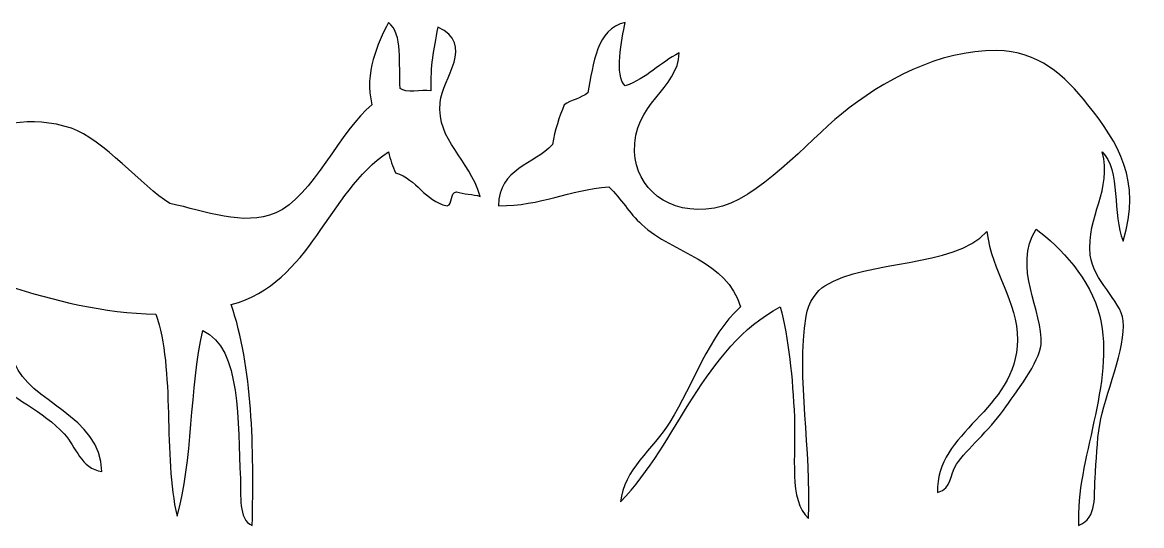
# Model space of a CAD drawing. Header units: centimetres. Extents: x -64 to 65, y -66 to 66.
# Drawn here: x 21.84 to 33.03, y -43.7 to -38.67 of the extents above; entities that cross this region are included whole.
import ezdxf

# ---------------------------------------------------------------- set-up
doc = ezdxf.new("R2010")
doc.units = ezdxf.units.CM
doc.header["$MEASUREMENT"] = 0
doc.layers.add('Layer 1', color=7, linetype='Continuous')

msp = doc.modelspace()

# ---------------------------------------------------------------- linework, layer by layer
at = {"layer": 'Layer 1'}
for points, knots in [([(25.49644, -38.66859), (25.64461, -38.77884), (25.59664, -39.08518), (25.61389, -39.32634), (25.61389, -39.32634), (25.66956, -39.38034), (25.82474, -39.33481), (25.9193, -39.34984), (25.9193, -39.34984), (25.91697, -39.08684), (25.94396, -38.95574), (25.98979, -38.71555), (25.98979, -38.71555), (26.37209, -38.88068), (26.03355, -39.23376), (26.01326, -39.46728), (26.01326, -39.46728), (25.97937, -39.85733), (26.30322, -40.02164), (26.41262, -40.40692), (26.41262, -40.40692), (26.34446, -40.38112), (26.24591, -40.38575), (26.17775, -40.35998), (26.17775, -40.35998), (26.10629, -40.36683), (26.14529, -40.48418), (26.08374, -40.50092), (26.08374, -40.50092), (25.85249, -40.45025), (25.78764, -40.23324), (25.56693, -40.17196), (25.56693, -40.17196), (25.53896, -40.106), (25.51407, -40.03692), (25.49644, -39.96064), (25.49644, -39.96064), (24.87581, -40.37358), (24.73306, -41.26448), (23.92259, -41.48747), (23.92259, -41.48747), (24.14135, -42.10858), (24.15111, -42.91916), (24.13399, -43.69566), (24.13399, -43.69566), (23.98992, -43.63362), (24.02496, -43.38686), (24.01654, -43.22584), (24.01654, -43.22584), (23.98733, -42.66929), (24.02858, -41.92398), (23.6407, -41.74589), (23.6407, -41.74589), (23.50587, -42.3158), (23.54354, -43.05822), (23.38225, -43.6017), (23.38225, -43.6017), (23.23927, -43.00078), (23.36518, -42.13099), (23.17085, -41.5815), (23.17085, -41.5815), (22.64787, -41.5752), (22.14316, -41.44376), (21.69093, -41.29959), (21.69093, -41.29959), (21.75057, -41.60439), (21.68736, -41.8604), (21.76136, -42.07479), (21.76136, -42.07479), (21.89127, -42.45095), (22.62776, -42.60263), (22.63052, -43.15537), (22.63052, -43.15537), (22.42139, -43.12576), (22.37202, -42.90785), (22.25473, -42.77953), (22.25473, -42.77953), (22.04425, -42.54937), (21.73808, -42.42621), (21.50294, -42.21573), (21.50294, -42.21573), (21.4491, -41.93286), (21.40687, -41.63841), (21.29159, -41.41701), (21.29159, -41.41701), (20.74986, -41.86765), (21.00438, -42.80443), (21.10368, -43.57823), (21.10368, -43.57823), (20.94601, -43.36349), (20.88834, -43.05568), (20.82174, -42.75601), (20.82174, -42.75601), (20.75906, -42.47375), (20.62047, -42.09341), (20.6573, -41.8164), (20.6573, -41.8164), (20.70614, -41.44942), (21.14167, -41.17264), (21.05661, -40.73579), (21.05661, -40.73579), (20.96028, -40.6884), (20.80944, -40.76333), (20.6573, -40.73579), (20.6573, -40.73579), (20.77208, -40.06078), (21.52344, -39.45751), (22.32521, -39.72558), (22.32521, -39.72558), (22.64565, -39.83287), (23.02879, -40.30306), (23.31176, -40.47737), (23.31176, -40.47737), (23.67106, -40.55132), (24.0436, -40.7084), (24.3689, -40.5713), (24.3689, -40.5713), (24.73627, -40.41652), (25.02105, -39.73146), (25.33204, -39.49074), (25.33204, -39.49074), (25.25014, -39.16857), (25.39034, -38.8797), (25.49644, -38.66859)], [0, 0, 0, 0, 0.03125, 0.03125, 0.03125, 0.03125, 0.0625, 0.0625, 0.0625, 0.0625, 0.09375, 0.09375, 0.09375, 0.09375, 0.125, 0.125, 0.125, 0.125, 0.15625, 0.15625, 0.15625, 0.15625, 0.1875, 0.1875, 0.1875, 0.1875, 0.21875, 0.21875, 0.21875, 0.21875, 0.25, 0.25, 0.25, 0.25, 0.28125, 0.28125, 0.28125, 0.28125, 0.3125, 0.3125, 0.3125, 0.3125, 0.34375, 0.34375, 0.34375, 0.34375, 0.375, 0.375, 0.375, 0.375, 0.40625, 0.40625, 0.40625, 0.40625, 0.4375, 0.4375, 0.4375, 0.4375, 0.46875, 0.46875, 0.46875, 0.46875, 0.5, 0.5, 0.5, 0.5, 0.53125, 0.53125, 0.53125, 0.53125, 0.5625, 0.5625, 0.5625, 0.5625, 0.59375, 0.59375, 0.59375, 0.59375, 0.625, 0.625, 0.625, 0.625, 0.65625, 0.65625, 0.65625, 0.65625, 0.6875, 0.6875, 0.6875, 0.6875, 0.71875, 0.71875, 0.71875, 0.71875, 0.75, 0.75, 0.75, 0.75, 0.78125, 0.78125, 0.78125, 0.78125, 0.8125, 0.8125, 0.8125, 0.8125, 0.84375, 0.84375, 0.84375, 0.84375, 0.875, 0.875, 0.875, 0.875, 0.90625, 0.90625, 0.90625, 0.90625, 0.9375, 0.9375, 0.9375, 0.9375, 1, 1, 1, 1]), ([(29.01633, -41.50955), (28.88388, -41.0465), (28.34794, -40.97919), (28.02973, -40.68741), (28.02973, -40.68741), (27.90101, -40.56938), (27.83185, -40.43484), (27.7008, -40.31154), (27.7008, -40.31154), (27.29575, -40.33723), (27.03087, -40.50289), (26.59672, -40.4995), (26.59672, -40.4995), (26.60431, -40.12339), (26.95251, -40.08786), (27.13705, -39.88871), (27.13705, -39.88871), (27.16123, -39.74062), (27.20579, -39.61296), (27.25447, -39.48935), (27.25447, -39.48935), (27.32604, -39.44347), (27.42396, -39.42392), (27.48939, -39.37193), (27.48939, -39.37193), (27.5513, -39.07361), (27.57213, -38.73426), (27.86528, -38.66719), (27.86528, -38.66719), (27.82842, -38.83557), (27.75458, -39.20313), (27.86528, -39.30142), (27.86528, -39.30142), (28.08081, -39.22734), (28.21212, -39.06888), (28.40556, -38.97257), (28.40556, -38.97257), (28.39619, -39.33206), (27.93825, -39.47991), (27.95923, -39.9592), (27.95923, -39.9592), (27.97505, -40.32115), (28.29022, -40.60132), (28.75795, -40.52295), (28.75795, -40.52295), (29.18573, -40.45127), (29.6968, -39.85181), (30.02644, -39.58331), (30.02644, -39.58331), (30.43768, -39.24835), (31.00376, -38.94294), (31.57685, -38.94908), (31.57685, -38.94908), (31.99754, -38.95363), (32.25733, -39.19371), (32.49297, -39.48936), (32.49297, -39.48936), (32.79885, -39.87316), (33.02947, -40.24922), (32.84534, -40.85181), (32.84534, -40.85181), (32.73305, -40.59609), (32.82425, -40.13691), (32.63394, -39.95921), (32.63394, -39.95921), (32.74231, -40.34193), (32.47561, -40.59625), (32.51649, -40.99278), (32.51649, -40.99278), (32.54327, -41.25273), (32.81812, -41.43162), (32.84537, -41.65051), (32.84537, -41.65051), (32.87731, -41.9075), (32.65897, -42.40714), (32.61045, -42.68408), (32.61045, -42.68408), (32.58121, -42.85122), (32.57814, -43.04735), (32.56349, -43.22439), (32.56349, -43.22439), (32.55042, -43.38203), (32.59278, -43.61984), (32.399, -43.69426), (32.399, -43.69426), (32.36479, -43.04775), (32.77325, -42.26898), (32.61046, -41.6035), (32.61046, -41.6035), (32.51992, -41.23337), (32.21859, -40.9122), (31.97623, -40.73434), (31.97623, -40.73434), (31.73004, -41.10862), (32.04899, -41.55579), (32.02319, -41.88541), (32.02319, -41.88541), (32.00954, -42.0594), (31.76967, -42.37076), (31.64735, -42.54316), (31.64735, -42.54316), (31.50122, -42.74901), (31.28516, -42.92749), (31.1775, -43.08341), (31.1775, -43.08341), (31.10003, -43.19573), (31.14252, -43.32061), (30.98954, -43.36532), (30.98954, -43.36532), (30.95837, -42.75514), (31.78046, -42.54916), (31.78826, -41.83836), (31.78826, -41.83836), (31.79244, -41.46032), (31.52992, -41.1614), (31.48285, -40.75778), (31.48285, -40.75778), (31.13212, -41.12814), (30.29932, -41.03004), (29.86201, -41.29811), (29.86201, -41.29811), (29.78107, -41.34777), (29.6968, -41.46101), (29.67405, -41.60347), (29.67405, -41.60347), (29.57446, -42.22775), (29.73146, -42.93356), (29.69757, -43.62367), (29.69757, -43.62367), (29.49696, -43.44785), (29.57351, -42.9987), (29.5566, -42.61354), (29.5566, -42.61354), (29.5394, -42.22201), (29.49929, -41.82172), (29.41563, -41.50946), (29.41563, -41.50946), (28.64373, -41.92004), (28.39775, -42.85637), (27.81826, -43.45925), (27.81826, -43.45925), (27.84633, -43.139), (28.14335, -42.92992), (28.3116, -42.66053), (28.3116, -42.66053), (28.55325, -42.27364), (28.69004, -41.81226), (29.01633, -41.50955)], [0, 0, 0, 0, 0.02631579, 0.02631579, 0.02631579, 0.02631579, 0.05263158, 0.05263158, 0.05263158, 0.05263158, 0.07894737, 0.07894737, 0.07894737, 0.07894737, 0.10526316, 0.10526316, 0.10526316, 0.10526316, 0.13157895, 0.13157895, 0.13157895, 0.13157895, 0.15789474, 0.15789474, 0.15789474, 0.15789474, 0.18421053, 0.18421053, 0.18421053, 0.18421053, 0.21052632, 0.21052632, 0.21052632, 0.21052632, 0.23684211, 0.23684211, 0.23684211, 0.23684211, 0.26315789, 0.26315789, 0.26315789, 0.26315789, 0.28947368, 0.28947368, 0.28947368, 0.28947368, 0.31578947, 0.31578947, 0.31578947, 0.31578947, 0.34210526, 0.34210526, 0.34210526, 0.34210526, 0.36842105, 0.36842105, 0.36842105, 0.36842105, 0.39473684, 0.39473684, 0.39473684, 0.39473684, 0.42105263, 0.42105263, 0.42105263, 0.42105263, 0.44736842, 0.44736842, 0.44736842, 0.44736842, 0.47368421, 0.47368421, 0.47368421, 0.47368421, 0.5, 0.5, 0.5, 0.5, 0.52631579, 0.52631579, 0.52631579, 0.52631579, 0.55263158, 0.55263158, 0.55263158, 0.55263158, 0.57894737, 0.57894737, 0.57894737, 0.57894737, 0.60526316, 0.60526316, 0.60526316, 0.60526316, 0.63157895, 0.63157895, 0.63157895, 0.63157895, 0.65789474, 0.65789474, 0.65789474, 0.65789474, 0.68421053, 0.68421053, 0.68421053, 0.68421053, 0.71052632, 0.71052632, 0.71052632, 0.71052632, 0.73684211, 0.73684211, 0.73684211, 0.73684211, 0.76315789, 0.76315789, 0.76315789, 0.76315789, 0.78947368, 0.78947368, 0.78947368, 0.78947368, 0.81578947, 0.81578947, 0.81578947, 0.81578947, 0.84210526, 0.84210526, 0.84210526, 0.84210526, 0.86842105, 0.86842105, 0.86842105, 0.86842105, 0.89473684, 0.89473684, 0.89473684, 0.89473684, 0.92105263, 0.92105263, 0.92105263, 0.92105263, 0.94736842, 0.94736842, 0.94736842, 0.94736842, 1, 1, 1, 1])]:
    msp.add_open_spline(points, degree=3, knots=knots, dxfattribs=at)

doc.saveas('drawing.dxf')
